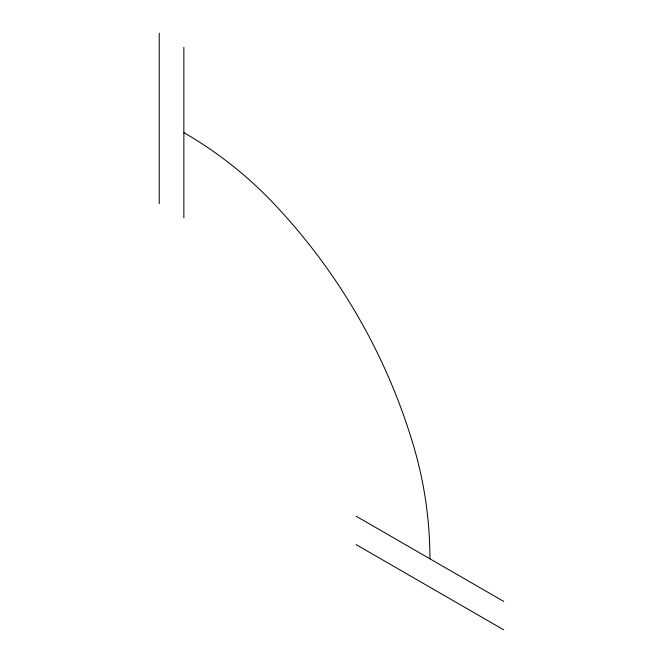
<?xml version="1.0" encoding="UTF-8"?>
<svg xmlns="http://www.w3.org/2000/svg" width="663" height="663" viewBox="0 0 663 663"><rect width="100%" height="100%" fill="white"/><g stroke="black" fill="none" stroke-linecap="round" stroke-linejoin="round"><path stroke-width="0.99" d="M356.106 516.195L503.756 601.432M356.106 544.605L503.756 629.85M183.858 47.355L183.858 217.845M159.244 33.15L159.244 203.632M183.858 132.6A397.676 397.676 0 0 1 273.72 203.508A600.777 600.777 0 0 1 413.455 445.536A397.676 397.676 0 0 1 429.931 558.818"/></g></svg>
